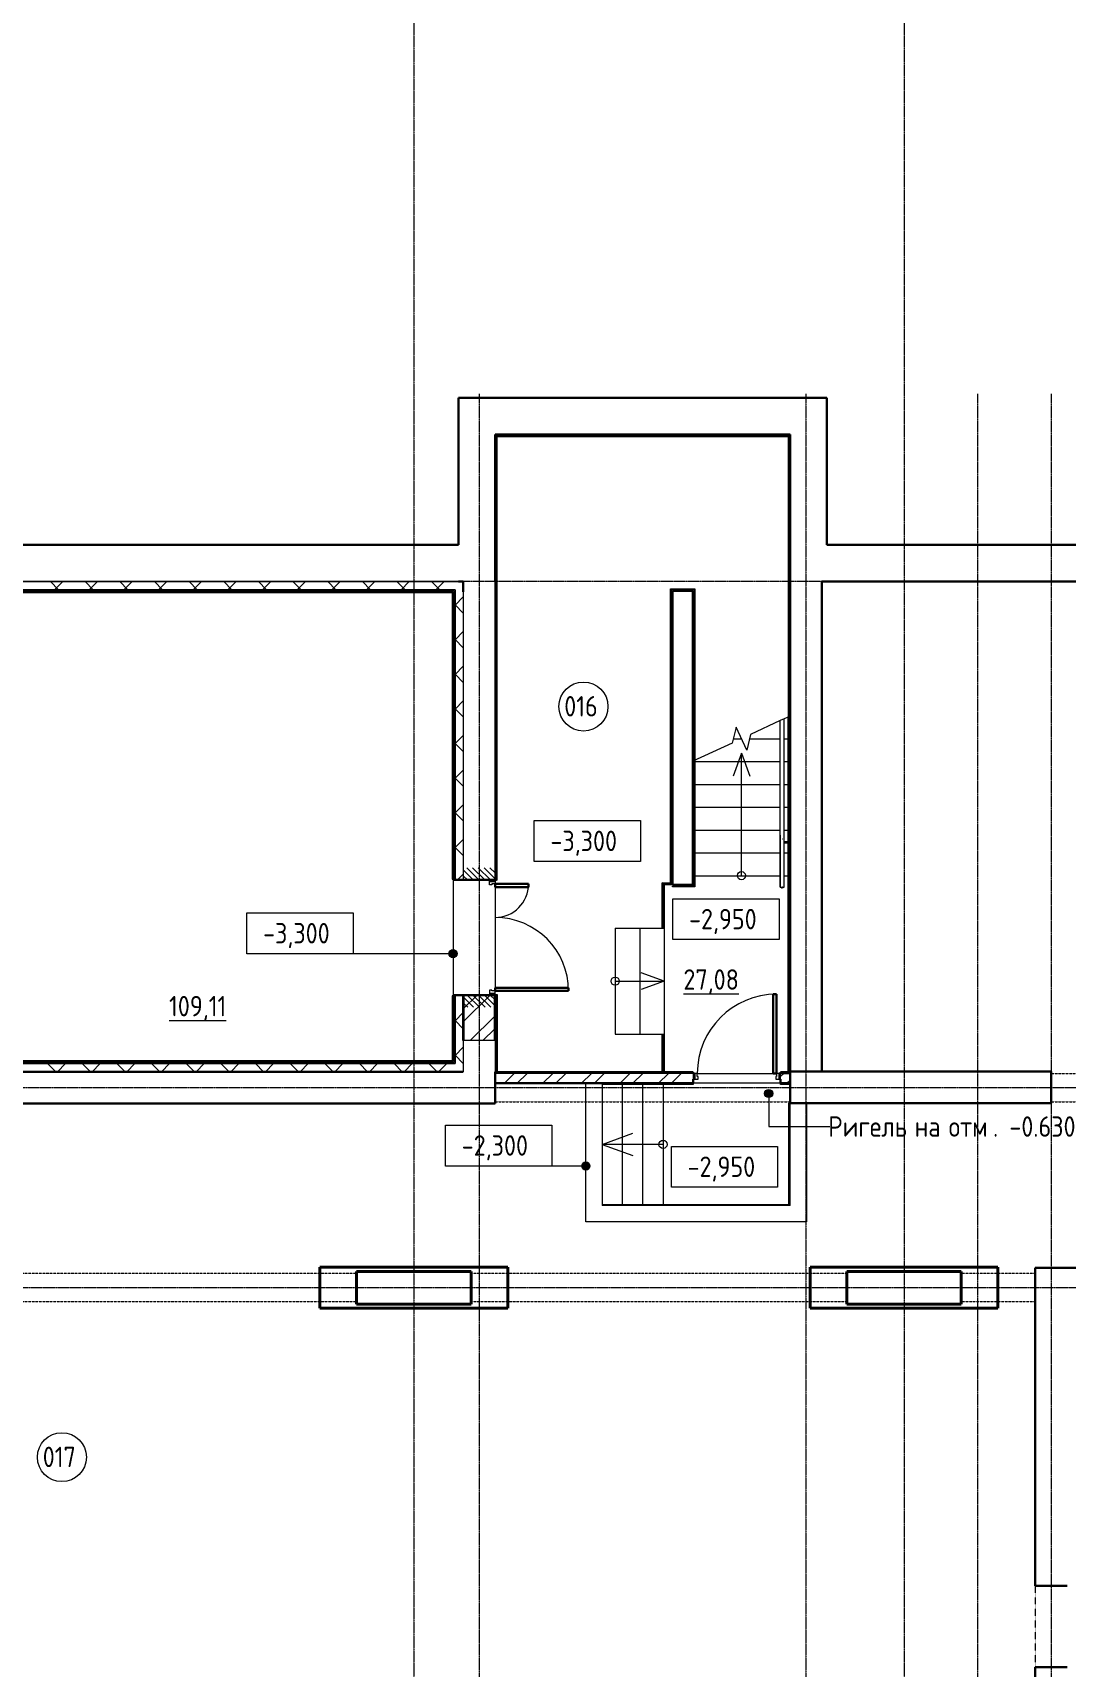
# Model space of a CAD drawing. Header units: millimetres. Extents: x -215207 to 92095, y -30385 to 123050.
# Drawn here: x -163319 to -150669, y 72875 to 92898 of the extents above; entities that cross this region are included whole.
import ezdxf

# ---------------------------------------------------------------- set-up
doc = ezdxf.new("R2010")
doc.units = ezdxf.units.MM
for name, pattern in [('ADSK_Линия сетки', [25, 20, -2.5, 0, -2.5]), ('ADSK_Сверху', [4.5, 3, -1.5]), ('ADSK_Штриховая_ш2 п1_5', [4.5, 3, -1.5]), ('Сверху', [3.96875, 2.38125, -1.5875])]:
    doc.linetypes.add(name, pattern=pattern)
for name, color, linetype, lineweight in [('Аннотация', 7, 'Continuous', 20), ('Двери', 7, 'Continuous', 9), ('Лестницы', 7, 'Continuous', 9), ('Линии', 7, 'Continuous', 9), ('Марки помещений', 7, 'Continuous', 20), ('Несущие колонны', 7, 'Continuous', 20), ('Ограждение', 7, 'Continuous', 9), ('Оси', 7, 'Continuous', 9), ('Отметки', 7, 'Continuous', 9), ('Перекрытие', 7, 'Continuous', 20), ('Стены наружные', 7, 'Continuous', 20), ('Стены штриховка', 7, 'Continuous', 9), ('Узлы', 7, 'Continuous', 20)]:
    doc.layers.add(name, color=color, linetype=linetype, lineweight=lineweight)
doc.styles.add('GOST Common_3', font='GOST_Common.ttf', dxfattribs={"width": 0.9, "height": 2.5})
pattern_1 = [(0, (26336, -26760.27), (0, 600), []), (90, (26336, -26760.27), (-600, 4e-14), [])]
pattern_2 = [(0, (6846, -28670.27), (0, 600), []), (90, (6846, -28670.27), (-600, 4e-14), [])]

# ---------------------------------------------------------------- blocks, each defined once
blk = doc.blocks.new('Подвал 21082025 планы')
at = {"layer": 'Аннотация', "lineweight": 9}
h = blk.add_hatch(color=256, dxfattribs=at)
edge = h.paths.add_edge_path()
edge.add_arc((40144, -38471), 50, 0, 360)
at = {"layer": 'Двери', "lineweight": 18}
h = blk.add_hatch(dxfattribs=at)
h.set_pattern_fill('FP_1', color=256, angle=-90, style=0, pattern_type=2)
h.set_pattern_definition([(315, (36600, -36560), (35.3553, 35.3553), [])])
h.paths.add_polyline_path([(36405, -37415), (36795, -37415), (36795, -37265), (36405, -37265)])
h.paths.add_polyline_path([(36405, -35855), (36795, -35855), (36795, -35705), (36405, -35705)])
at = {"layer": 'Ограждение'}
h = blk.add_hatch(dxfattribs=at)
h.set_pattern_fill('FP_21', color=256, style=0, pattern_type=2)
h.set_pattern_definition(pattern_1)
h.paths.add_polyline_path([(36820, -35860), (36820, -30425), (36810, -30415), (36810, -35860)])
h = blk.add_hatch(dxfattribs=at)
h.set_pattern_fill('FP_21', color=256, style=0, pattern_type=2)
h.set_pattern_definition(pattern_1)
h.paths.add_polyline_path([(40380, -30425), (40390, -30415), (36810, -30415), (36820, -30425)])
h = blk.add_hatch(dxfattribs=at)
h.set_pattern_fill('FP_21', color=256, style=0, pattern_type=2)
h.set_pattern_definition(pattern_1)
h.paths.add_polyline_path([(40380, -33859), (40390, -33855), (40390, -30415), (40380, -30425), (40380, -33855)])
h = blk.add_hatch(dxfattribs=at)
h.set_pattern_fill('FP_23', color=256, style=0, pattern_type=2)
h.set_pattern_definition(pattern_2)
h.paths.add_polyline_path([(35435, -32335), (36270, -32335), (36280, -32325), (17320, -32325), (17330, -32335), (30912, -32335)])
h = blk.add_hatch(dxfattribs=at)
h.set_pattern_fill('FP_23', color=256, style=0, pattern_type=2)
h.set_pattern_definition(pattern_2)
h.paths.add_polyline_path([(36280, -35845), (36280, -32325), (36270, -32335), (36270, -35845)])
h = blk.add_hatch(dxfattribs=at)
h.set_pattern_fill('FP_21', color=256, style=0, pattern_type=2)
h.set_pattern_definition(pattern_1)
h.paths.add_polyline_path([(38950, -35900), (38950, -32300), (38940, -32290), (38940, -35890)])
h = blk.add_hatch(dxfattribs=at)
h.set_pattern_fill('FP_21', color=256, style=0, pattern_type=2)
h.set_pattern_definition(pattern_1)
h.paths.add_polyline_path([(39230, -34395), (39240, -34391), (39240, -32290), (39230, -32300), (39230, -34267)])
h = blk.add_hatch(dxfattribs=at)
h.set_pattern_fill('FP_21', color=256, style=0, pattern_type=2)
h.set_pattern_definition(pattern_1)
h.paths.add_polyline_path([(38850, -36445), (38850, -35900), (38840, -35890), (38840, -36445)])
h = blk.add_hatch(dxfattribs=at)
h.set_pattern_fill('FP_21', color=256, style=0, pattern_type=2)
h.set_pattern_definition(pattern_1)
h.paths.add_polyline_path([(38950, -35900), (38940, -35890), (38840, -35890), (38850, -35900)])
h = blk.add_hatch(dxfattribs=at)
h.set_pattern_fill('FP_23', color=256, style=0, pattern_type=2)
h.set_pattern_definition(pattern_2)
h.paths.add_polyline_path([(36280, -38080), (36280, -37275), (36270, -37275), (36270, -38070)])
h = blk.add_hatch(dxfattribs=at)
h.set_pattern_fill('FP_21', color=256, style=0, pattern_type=2)
h.set_pattern_definition(pattern_1)
h.paths.add_polyline_path([(36810, -38210), (36820, -38200), (36820, -37260), (36810, -37260), (36810, -38205)])
h = blk.add_hatch(dxfattribs=at)
h.set_pattern_fill('FP_21', color=256, style=0, pattern_type=2)
h.set_pattern_definition(pattern_1)
h.paths.add_polyline_path([(38850, -38210), (38850, -37745), (38840, -37745), (38840, -38200)])
h = blk.add_hatch(dxfattribs=at)
h.set_pattern_fill('FP_24', color=256, style=0, pattern_type=2)
h.set_pattern_definition([(0, (6853.4, -28670.27), (0, 600), []), (90, (6853.4, -28670.27), (-599.97, 4e-14), [])])
h.paths.add_polyline_path([(36280, -38080), (36270, -38070), (27400, -38070), (27400, -38080), (36270, -38080)])
h = blk.add_hatch(dxfattribs=at)
h.set_pattern_fill('FP_21', color=256, style=0, pattern_type=2)
h.set_pattern_definition(pattern_1)
h.paths.add_polyline_path([(38850, -38210), (38840, -38200), (36820, -38200), (36810, -38210), (37696, -38210)])
h = blk.add_hatch(dxfattribs=at)
h.set_pattern_fill('FP_21', color=256, style=0, pattern_type=2)
h.set_pattern_definition(pattern_1)
h.paths.add_polyline_path([(39205, -38210), (39205, -38200), (38865, -38200), (38865, -38210)])
at = {"layer": 'Отметки'}
h = blk.add_hatch(color=256, dxfattribs=at)
edge = h.paths.add_edge_path()
edge.add_arc((36280, -36759), 50, 0, 360)
h = blk.add_hatch(color=256, dxfattribs=at)
edge = h.paths.add_edge_path()
edge.add_arc((37905, -39360), 50, 0, 360)
at = {"layer": 'Аннотация', "lineweight": 20}
for p, q in [((39810, -34302), (39707, -34584)), ((39810, -34302), (39913, -34584)), ((37273, -35629), (37273, -35129)), ((37273, -35129), (38573, -35129)), ((38573, -35129), (38573, -35629)), ((38573, -35629), (37273, -35629)), ((38970, -36586), (38970, -36086)), ((38970, -36086), (40270, -36086)), ((40270, -36086), (40270, -36586)), ((33756, -36759), (33756, -36259)), ((33756, -36259), (35056, -36259)), ((35056, -36259), (35056, -36759)), ((40270, -36586), (38970, -36586)), ((35056, -36759), (33756, -36759)), ((38865, -37095), (38583, -36992)), ((38865, -37095), (38583, -37198)), ((36188, -39360), (36188, -38860)), ((36188, -38860), (37488, -38860)), ((37488, -38860), (37488, -39360)), ((38105, -39095), (38481, -38958)), ((38105, -39095), (38481, -39232)), ((38952, -39620), (38952, -39120)), ((38952, -39120), (40252, -39120)), ((40252, -39120), (40252, -39620)), ((37488, -39360), (36188, -39360)), ((40252, -39620), (38952, -39620))]:
    blk.add_line(p, q, dxfattribs=at)
at = {"layer": 'Аннотация', "lineweight": 9}
for p, q in [((40144, -38471), (40144, -38876)), ((40144, -38876), (40894, -38876))]:
    blk.add_line(p, q, dxfattribs=at)
at = {"layer": 'Аннотация', "lineweight": 20}
for centre in [(39810, -35802), (38265, -37095), (38851, -39095)]:
    blk.add_circle(centre, 50, dxfattribs=at)
at = {"layer": 'Аннотация', "lineweight": 9}
blk.add_circle((40144, -38471), 50, dxfattribs=at)
at = {"layer": 'Двери', "linetype": 'ADSK_Штриховая_ш2 п1_5'}
for p, q in [((36405, -35705), (36405, -35855)), ((36795, -35855), (36795, -35705)), ((36405, -35855), (36795, -35855)), ((36795, -37265), (36405, -37265)), ((36405, -37265), (36405, -37415)), ((36795, -37415), (36795, -37265))]:
    blk.add_line(p, q, dxfattribs=at)
at = {"layer": 'Двери'}
for p, q in [((36725, -35855), (36795, -35855)), ((36725, -35875), (36725, -35855)), ((36725, -35915), (36725, -35875)), ((36725, -35875), (36795, -35875)), ((36795, -35875), (36725, -35875)), ((36755, -35915), (36725, -35915)), ((36755, -35905), (36755, -35915)), ((36795, -35905), (36755, -35905)), ((36795, -35855), (36795, -35875)), ((36795, -35875), (36795, -35905)), ((36755, -37205), (36725, -37205)), ((36725, -37205), (36725, -37245)), ((36755, -37215), (36755, -37205)), ((36795, -37215), (36755, -37215)), ((36795, -37245), (36795, -37215)), ((36725, -37245), (36795, -37245)), ((36725, -37245), (36725, -37265)), ((36795, -37245), (36725, -37245)), ((36725, -37265), (36795, -37265)), ((36795, -37265), (36795, -37245)), ((39240, -38225), (39220, -38225)), ((39220, -38225), (39220, -38295)), ((39270, -38225), (39240, -38225)), ((39240, -38225), (39240, -38295)), ((39240, -38295), (39240, -38225)), ((39270, -38265), (39270, -38225)), ((40270, -38225), (40240, -38225)), ((40240, -38225), (40240, -38265)), ((40270, -38295), (40270, -38225)), ((40290, -38225), (40270, -38225)), ((40270, -38225), (40270, -38295)), ((40290, -38295), (40290, -38225)), ((39220, -38295), (39240, -38295)), ((39240, -38295), (39280, -38295)), ((39280, -38265), (39270, -38265)), ((39280, -38295), (39280, -38265)), ((40240, -38265), (40230, -38265)), ((40230, -38265), (40230, -38295)), ((40230, -38295), (40270, -38295)), ((40270, -38295), (40290, -38295))]:
    blk.add_line(p, q, dxfattribs=at)
at = {"layer": 'Двери', "lineweight": 30}
for p, q in [((36795, -35905), (37205, -35905)), ((36795, -35945), (36795, -35905)), ((37205, -35945), (36795, -35945)), ((37205, -35905), (37205, -35945)), ((36795, -37175), (36795, -37215)), ((37695, -37175), (36795, -37175)), ((36795, -37215), (37695, -37215)), ((37695, -37215), (37695, -37175)), ((40240, -37255), (40200, -37255)), ((40200, -37255), (40200, -38225)), ((40240, -38225), (40240, -37255)), ((40200, -38225), (40240, -38225))]:
    blk.add_line(p, q, dxfattribs=at)
at = {"layer": 'Двери'}
for centre, radius, start, end in [((36795, -35905), 410, 270, 0), ((36795, -37215), 900, 0, 90), ((40240, -38225), 970, 90, 180)]:
    blk.add_arc(centre, radius, start, end, dxfattribs=at)
at = {"layer": 'Лестницы'}
for p, q in [((39744, -33983), (39697, -34178)), ((39876, -34267), (39744, -33983)), ((40285, -33904), (39923, -34072)), ((40405, -33848), (40335, -33880)), ((39697, -34178), (39215, -34402)), ((39710, -34125), (39810, -34125)), ((39710, -34125), (39810, -34125)), ((39923, -34072), (39876, -34267)), ((39910, -34125), (40285, -34125)), ((39910, -34125), (40285, -34125)), ((40335, -34125), (40380, -34125)), ((40335, -34125), (40380, -34125)), ((39230, -34405), (40285, -34405)), ((39230, -34405), (40285, -34405)), ((40335, -34405), (40380, -34405)), ((40335, -34405), (40380, -34405)), ((39230, -34685), (40285, -34685)), ((39230, -34685), (40285, -34685)), ((40335, -34685), (40380, -34685)), ((40335, -34685), (40380, -34685)), ((39230, -34965), (40285, -34965)), ((39230, -34965), (40285, -34965)), ((40335, -34965), (40380, -34965)), ((40335, -34965), (40380, -34965)), ((39230, -35245), (40285, -35245)), ((39230, -35245), (40285, -35245)), ((40335, -35245), (40380, -35245)), ((40335, -35245), (40380, -35245)), ((39230, -35525), (40285, -35525)), ((39230, -35525), (40285, -35525)), ((40335, -35525), (40380, -35525)), ((40335, -35525), (40380, -35525)), ((39230, -35805), (40285, -35805)), ((39230, -35805), (40285, -35805)), ((40335, -35805), (40380, -35805)), ((40335, -35805), (40380, -35805)), ((38265, -36445), (38265, -37745)), ((38265, -36445), (38565, -36445)), ((38265, -36445), (38265, -37745)), ((38565, -36445), (38865, -36445)), ((38565, -36445), (38565, -37745)), ((38565, -36445), (38565, -37745)), ((38865, -36445), (38865, -37745)), ((38265, -37745), (38565, -37745)), ((38565, -37745), (38865, -37745)), ((38355, -39830), (38355, -38360)), ((38355, -39830), (38355, -38360)), ((38605, -39830), (38605, -38360)), ((38605, -39830), (38605, -38360)), ((38855, -39830), (38855, -38360)), ((38855, -39830), (38855, -38360))]:
    blk.add_line(p, q, dxfattribs=at)
at = {"layer": 'Линии', "linetype": 'ADSK_Сверху'}
for p, q in [((43600, -38225), (48115, -38225)), ((36795, -38575), (40405, -38575)), ((43600, -38575), (48115, -38575)), ((35100, -40675), (30550, -40675)), ((41100, -40675), (36500, -40675)), ((43405, -40675), (42500, -40675)), ((35100, -41025), (30550, -41025)), ((41100, -41025), (36500, -41025)), ((43405, -41025), (42500, -41025))]:
    blk.add_line(p, q, dxfattribs=at)
at = {"layer": 'Марки помещений'}
for centre in [(37876, -33731), (31493, -42926)]:
    blk.add_circle(centre, 300, dxfattribs=at)
at = {"layer": 'Несущие колонны', "lineweight": 40}
for p, q in [((34650, -40600), (36950, -40600)), ((34650, -41100), (34650, -40600)), ((36950, -40600), (36950, -41100)), ((40650, -41100), (40650, -40600)), ((40650, -40600), (42950, -40600)), ((42950, -40600), (42950, -41100)), ((35100, -41050), (35100, -40650)), ((35100, -40650), (36500, -40650)), ((36500, -40650), (36500, -41050)), ((41100, -41050), (41100, -40650)), ((41100, -40650), (42500, -40650)), ((42500, -40650), (42500, -41050)), ((36950, -41100), (34650, -41100)), ((36500, -41050), (35100, -41050)), ((42950, -41100), (40650, -41100)), ((42500, -41050), (41100, -41050))]:
    blk.add_line(p, q, dxfattribs=at)
at = {"layer": 'Несущие колонны'}
for p, q in [((34650, -40600), (36950, -40600)), ((34650, -41100), (34650, -40600)), ((36950, -40600), (36950, -41100)), ((40650, -40600), (42950, -40600)), ((40650, -41100), (40650, -40600)), ((42950, -40600), (42950, -41100)), ((35100, -40650), (36500, -40650)), ((35100, -41050), (35100, -40650)), ((36500, -40650), (36500, -41050)), ((41100, -40650), (42500, -40650)), ((41100, -41050), (41100, -40650)), ((42500, -40650), (42500, -41050)), ((36950, -41100), (34650, -41100)), ((36500, -41050), (35100, -41050)), ((42950, -41100), (40650, -41100)), ((42500, -41050), (41100, -41050))]:
    blk.add_line(p, q, dxfattribs=at)
at = {"layer": 'Ограждение'}
for p, q in [((36810, -30415), (36820, -30425)), ((36820, -30425), (36810, -30415)), ((36820, -35860), (36820, -30425)), ((36820, -30425), (40380, -30425)), ((40390, -30415), (40380, -30425)), ((40380, -30425), (40390, -30415)), ((40380, -30425), (40380, -33859)), ((17330, -32335), (36270, -32335)), ((36280, -32325), (36270, -32335)), ((36270, -32335), (36280, -32325)), ((36270, -32335), (36270, -35845)), ((38940, -32290), (38950, -32300)), ((38940, -35890), (38940, -32290)), ((38950, -32300), (38940, -32290)), ((38940, -32290), (39240, -32290)), ((38950, -32300), (38950, -35900)), ((39230, -32300), (38950, -32300)), ((39240, -32290), (39230, -32300)), ((39230, -32300), (39240, -32290)), ((39230, -33845), (39230, -32300)), ((39240, -32290), (39240, -34391)), ((40335, -33880), (40285, -33904)), ((40285, -35945), (40285, -33904)), ((40335, -35945), (40335, -33880)), ((40390, -33855), (40380, -33859)), ((40380, -35387), (40380, -33859)), ((40390, -34024), (40390, -33855)), ((39240, -34391), (39240, -35915)), ((40285, -35305), (40285, -35945)), ((40307, -35353), (40313, -35353)), ((40335, -35945), (40335, -35305)), ((40390, -35387), (40335, -35387)), ((40335, -35402), (40390, -35402)), ((40380, -36085), (40380, -35402)), ((36280, -35845), (36270, -35845)), ((36810, -35855), (36810, -35860)), ((36820, -35860), (36810, -35860)), ((38840, -35890), (38850, -35900)), ((38840, -36445), (38840, -35890)), ((38850, -35900), (38840, -35890)), ((38840, -35890), (38940, -35890)), ((38850, -35900), (38850, -36445)), ((38950, -35900), (38850, -35900)), ((38940, -35890), (38950, -35900)), ((38950, -35900), (38940, -35890)), ((38965, -35940), (38965, -35930)), ((39230, -35930), (38965, -35930)), ((39240, -35940), (38965, -35940)), ((39230, -35915), (39230, -35930)), ((39240, -35915), (39240, -35940)), ((40285, -35945), (40335, -35945)), ((40380, -38200), (40380, -36085)), ((36270, -37275), (36280, -37275)), ((36270, -37275), (36270, -38070)), ((36810, -37260), (36820, -37260)), ((36810, -37265), (36810, -37260)), ((36820, -37260), (36820, -38200)), ((38840, -38200), (38840, -37745)), ((38850, -37745), (38850, -38210)), ((36270, -38070), (27400, -38070)), ((36280, -38080), (36270, -38070)), ((36820, -38200), (36810, -38210)), ((36810, -38210), (36820, -38200)), ((36820, -38200), (38840, -38200)), ((38840, -38200), (38850, -38210)), ((38850, -38210), (38840, -38200)), ((38865, -38210), (38865, -38200)), ((38865, -38200), (39205, -38200)), ((39205, -38200), (39205, -38210)), ((40305, -38200), (40380, -38200)), ((40305, -38210), (40305, -38200))]:
    blk.add_line(p, q, dxfattribs=at)
at = {"layer": 'Ограждение', "flags": 128}
for points in [[(40293, -35943), (40294, -35944), (40295, -35945), (40295, -35946), (40296, -35946), (40297, -35947), (40297, -35948), (40298, -35948), (40299, -35949), (40299, -35949), (40300, -35949), (40300, -35950), (40301, -35950), (40302, -35950), (40302, -35951), (40303, -35951), (40303, -35951), (40304, -35951), (40304, -35951), (40305, -35951), (40305, -35952), (40306, -35952), (40306, -35952), (40307, -35952), (40307, -35952), (40307, -35952), (40308, -35952), (40308, -35952), (40309, -35952), (40309, -35952), (40309, -35952), (40310, -35952), (40310, -35952)], [(40312, -35945), (40310, -35945), (40308, -35945)], [(40327, -35943), (40326, -35944), (40325, -35945), (40325, -35946), (40324, -35946), (40323, -35947), (40323, -35948), (40322, -35948), (40321, -35949), (40321, -35949), (40320, -35949), (40320, -35950), (40319, -35950), (40318, -35950), (40318, -35951), (40317, -35951), (40317, -35951), (40316, -35951), (40316, -35951), (40315, -35951), (40315, -35952), (40314, -35952), (40314, -35952), (40313, -35952), (40313, -35952), (40313, -35952), (40312, -35952), (40312, -35952), (40311, -35952), (40311, -35952), (40311, -35952), (40310, -35952), (40310, -35952)]]:
    blk.add_lwpolyline(points, dxfattribs=at)
at = {"layer": 'Оси', "linetype": 'ADSK_Линия сетки'}
for p, q in [((35800, 2146), (35800, -54430)), ((41800, 2146), (41800, -54430)), ((36600, -29900), (36600, -53160)), ((40600, -29900), (40600, -54430)), ((42700, -29900), (42700, -53160)), ((43600, -29900), (43600, -53160)), ((62867, -32200), (-12349, -32200)), ((62867, -38400), (-12349, -38400)), ((56683, -40850), (-12349, -40850))]:
    blk.add_line(p, q, dxfattribs=at)
at = {"layer": 'Отметки', "lineweight": 20}
for p, q in [((36280, -36759), (34406, -36759)), ((37905, -39360), (36838, -39360))]:
    blk.add_line(p, q, dxfattribs=at)
at = {"layer": 'Отметки'}
for centre in [(36280, -36759), (37905, -39360)]:
    blk.add_circle(centre, 50, dxfattribs=at)
at = {"layer": 'Перекрытие', "color": 49, "true_color": 0x464646}
for p, q in [((36280, -35855), (36280, -37265)), ((38965, -35915), (38865, -35915)), ((38865, -35915), (38865, -38200)), ((39270, -38225), (40200, -38225))]:
    blk.add_line(p, q, dxfattribs=at)
at = {"layer": 'Стены наружные', "lineweight": 30}
for p, q in [((36345, -29950), (36345, -31750)), ((40855, -29950), (36345, -29950)), ((40855, -31750), (40855, -29950)), ((36795, -30400), (40405, -30400)), ((36795, -30400), (36795, -32200)), ((36810, -30415), (40390, -30415)), ((36810, -35855), (36810, -30415)), ((40390, -30415), (40390, -33855)), ((40405, -38225), (40405, -30400)), ((36345, -31750), (30700, -31750)), ((61050, -31750), (40855, -31750)), ((36345, -32200), (36405, -32200)), ((36405, -32200), (36345, -32200)), ((36405, -32325), (36405, -32200)), ((40405, -32200), (40405, -38200)), ((40795, -32200), (60600, -32200)), ((40795, -38200), (40795, -32200)), ((17320, -32325), (36280, -32325)), ((36280, -32325), (36280, -35855)), ((39215, -32315), (38965, -32315)), ((38965, -32315), (38965, -35915)), ((39215, -32315), (39215, -35915)), ((39230, -33845), (39215, -33845)), ((39230, -35915), (39230, -33845)), ((40390, -34023), (40390, -38210)), ((36280, -35855), (36810, -35855)), ((38965, -35915), (39230, -35915)), ((36280, -37265), (36280, -38080)), ((36405, -37265), (36280, -37265)), ((36405, -37823), (36405, -37265)), ((36790, -37265), (36410, -37265)), ((36410, -37265), (36410, -37823)), ((36790, -37823), (36790, -37265)), ((36795, -37265), (36795, -37823)), ((36810, -37265), (36795, -37265)), ((36810, -38210), (36810, -37265)), ((36410, -37823), (36405, -37823)), ((36795, -37823), (36790, -37823)), ((36405, -38205), (17195, -38205)), ((36280, -38080), (17320, -38080)), ((36795, -38595), (36795, -38205)), ((39220, -38210), (36810, -38210)), ((39220, -38225), (39220, -38210)), ((40390, -38210), (40290, -38210)), ((40290, -38210), (40290, -38225)), ((40405, -38200), (40405, -38225)), ((40405, -38200), (43600, -38200)), ((40405, -38345), (40405, -38225)), ((43600, -38590), (43600, -38200)), ((36795, -38345), (39220, -38345)), ((39220, -38345), (39220, -38295)), ((40290, -38295), (40290, -38345)), ((40290, -38345), (40405, -38345)), ((40405, -38345), (40405, -38590)), ((16805, -38595), (36795, -38595)), ((40405, -38590), (43600, -38590)), ((54205, -40605), (43405, -40605)), ((43405, -40605), (43405, -44500)), ((43405, -45500), (43405, -47000))]:
    blk.add_line(p, q, dxfattribs=at)
at = {"layer": 'Стены наружные', "linetype": 'Continuous', "lineweight": 9}
for p, q in [((37106, -30415), (37121, -30400)), ((37530, -30415), (37545, -30400)), ((37955, -30415), (37970, -30400)), ((38379, -30415), (38394, -30400)), ((38803, -30415), (38818, -30400)), ((39228, -30415), (39243, -30400)), ((39652, -30415), (39667, -30400)), ((40076, -30415), (40091, -30400)), ((40390, -30525), (40405, -30510)), ((36795, -30726), (36810, -30711)), ((40390, -30950), (40405, -30935)), ((36795, -31150), (36810, -31135)), ((40390, -31374), (40405, -31359)), ((36795, -31575), (36810, -31560)), ((40390, -31798), (40405, -31783)), ((36795, -31999), (36810, -31984)), ((31451, -32300), (31351, -32200)), ((31451, -32300), (31351, -32200)), ((31403, -32300), (31503, -32200)), ((31403, -32300), (31503, -32200)), ((31876, -32300), (31776, -32200)), ((31876, -32300), (31776, -32200)), ((31827, -32300), (31927, -32200)), ((31827, -32300), (31927, -32200)), ((32300, -32300), (32200, -32200)), ((32300, -32300), (32200, -32200)), ((32251, -32300), (32351, -32200)), ((32251, -32300), (32351, -32200)), ((32724, -32300), (32624, -32200)), ((32724, -32300), (32624, -32200)), ((32676, -32300), (32776, -32200)), ((32676, -32300), (32776, -32200)), ((33149, -32300), (33049, -32200)), ((33149, -32300), (33049, -32200)), ((33100, -32300), (33200, -32200)), ((33100, -32300), (33200, -32200)), ((33573, -32300), (33473, -32200)), ((33573, -32300), (33473, -32200)), ((33524, -32300), (33624, -32200)), ((33524, -32300), (33624, -32200)), ((33997, -32300), (33897, -32200)), ((33997, -32300), (33897, -32200)), ((33948, -32300), (34048, -32200)), ((33948, -32300), (34048, -32200)), ((34421, -32300), (34321, -32200)), ((34421, -32300), (34321, -32200)), ((34373, -32300), (34473, -32200)), ((34373, -32300), (34473, -32200)), ((34846, -32300), (34746, -32200)), ((34846, -32300), (34746, -32200)), ((34797, -32300), (34897, -32200)), ((34797, -32300), (34897, -32200)), ((35270, -32300), (35170, -32200)), ((35270, -32300), (35170, -32200)), ((35221, -32300), (35321, -32200)), ((35221, -32300), (35321, -32200)), ((35694, -32300), (35594, -32200)), ((35694, -32300), (35594, -32200)), ((35645, -32300), (35745, -32200)), ((35645, -32300), (35745, -32200)), ((36118, -32300), (36018, -32200)), ((36118, -32300), (36018, -32200)), ((36070, -32300), (36170, -32200)), ((36070, -32300), (36170, -32200)), ((40390, -32222), (40405, -32207)), ((31157, -32323), (31157, -32325)), ((31262, -32323), (31262, -32325)), ((31367, -32323), (31367, -32325)), ((31472, -32323), (31472, -32325)), ((31577, -32323), (31577, -32325)), ((31682, -32323), (31682, -32325)), ((31787, -32323), (31787, -32325)), ((31892, -32323), (31892, -32325)), ((31997, -32323), (31997, -32325)), ((32102, -32323), (32102, -32325)), ((32207, -32323), (32207, -32325)), ((32312, -32323), (32312, -32325)), ((32417, -32323), (32417, -32325)), ((32522, -32323), (32522, -32325)), ((32627, -32323), (32627, -32325)), ((32732, -32323), (32732, -32325)), ((32837, -32323), (32837, -32325)), ((32942, -32323), (32942, -32325)), ((33047, -32323), (33047, -32325)), ((33152, -32323), (33152, -32325)), ((33257, -32323), (33257, -32325)), ((33362, -32323), (33362, -32325)), ((33467, -32323), (33467, -32325)), ((33572, -32323), (33572, -32325)), ((33677, -32323), (33677, -32325)), ((33782, -32323), (33782, -32325)), ((33887, -32323), (33887, -32325)), ((33992, -32323), (33992, -32325)), ((34097, -32323), (34097, -32325)), ((34202, -32323), (34202, -32325)), ((34307, -32323), (34307, -32325)), ((34412, -32323), (34412, -32325)), ((34517, -32323), (34517, -32325)), ((34622, -32323), (34622, -32325)), ((34727, -32323), (34727, -32325)), ((34832, -32323), (34832, -32325)), ((34937, -32323), (34937, -32325)), ((35042, -32323), (35042, -32325)), ((35147, -32323), (35147, -32325)), ((35252, -32323), (35252, -32325)), ((35357, -32323), (35357, -32325)), ((35462, -32323), (35462, -32325)), ((35567, -32323), (35567, -32325)), ((35672, -32323), (35672, -32325)), ((35777, -32323), (35777, -32325)), ((35882, -32323), (35882, -32325)), ((35987, -32323), (35987, -32325)), ((36092, -32323), (36092, -32325)), ((36197, -32323), (36197, -32325)), ((36282, -32377), (36280, -32377)), ((36305, -32489), (36405, -32389)), ((36305, -32489), (36405, -32389)), ((36795, -32423), (36810, -32408)), ((36282, -32482), (36280, -32482)), ((36282, -32587), (36280, -32587)), ((36405, -32587), (36305, -32487)), ((36405, -32587), (36305, -32487)), ((40390, -32647), (40405, -32632)), ((36282, -32692), (36280, -32692)), ((36282, -32797), (36280, -32797)), ((36305, -32913), (36405, -32813)), ((36305, -32913), (36405, -32813)), ((36795, -32848), (36810, -32833)), ((36282, -32902), (36280, -32902)), ((36282, -33007), (36280, -33007)), ((36405, -33011), (36305, -32911)), ((36405, -33011), (36305, -32911)), ((36282, -33112), (36280, -33112)), ((36282, -33217), (36280, -33217)), ((36305, -33338), (36405, -33238)), ((36305, -33338), (36405, -33238)), ((40390, -33071), (40405, -33056)), ((36282, -33322), (36280, -33322)), ((36282, -33427), (36280, -33427)), ((36405, -33435), (36305, -33335)), ((36405, -33435), (36305, -33335)), ((36795, -33272), (36810, -33257)), ((36282, -33532), (36280, -33532)), ((36282, -33637), (36280, -33637)), ((40390, -33495), (40405, -33480)), ((36282, -33742), (36280, -33742)), ((36305, -33762), (36405, -33662)), ((36305, -33762), (36405, -33662)), ((36405, -33859), (36305, -33759)), ((36405, -33859), (36305, -33759)), ((36795, -33696), (36810, -33681)), ((36282, -33847), (36280, -33847)), ((36282, -33952), (36280, -33952)), ((40390, -33919), (40405, -33904)), ((36282, -34057), (36280, -34057)), ((36282, -34162), (36280, -34162)), ((36305, -34186), (36405, -34086)), ((36305, -34186), (36405, -34086)), ((36405, -34284), (36305, -34184)), ((36405, -34284), (36305, -34184)), ((36795, -34120), (36810, -34105)), ((39215, -34246), (39230, -34231)), ((36282, -34267), (36280, -34267)), ((36282, -34372), (36280, -34372)), ((40390, -34344), (40405, -34329)), ((36282, -34477), (36280, -34477)), ((36282, -34582), (36280, -34582)), ((36305, -34610), (36405, -34510)), ((36305, -34610), (36405, -34510)), ((36405, -34708), (36305, -34608)), ((36405, -34708), (36305, -34608)), ((36795, -34545), (36810, -34530)), ((36282, -34687), (36280, -34687)), ((36282, -34792), (36280, -34792)), ((39215, -34670), (39230, -34655)), ((40390, -34768), (40405, -34753)), ((36282, -34897), (36280, -34897)), ((36282, -35002), (36280, -35002)), ((36305, -35035), (36405, -34935)), ((36305, -35035), (36405, -34935)), ((36405, -35132), (36305, -35032)), ((36405, -35132), (36305, -35032)), ((36795, -34969), (36810, -34954)), ((36282, -35107), (36280, -35107)), ((36282, -35212), (36280, -35212)), ((39215, -35094), (39230, -35079)), ((40390, -35192), (40405, -35177)), ((36282, -35317), (36280, -35317)), ((36282, -35422), (36280, -35422)), ((36305, -35459), (36405, -35359)), ((36305, -35459), (36405, -35359)), ((36795, -35393), (36810, -35378)), ((36282, -35527), (36280, -35527)), ((36282, -35632), (36280, -35632)), ((36405, -35556), (36305, -35456)), ((36405, -35556), (36305, -35456)), ((39215, -35519), (39230, -35504)), ((40390, -35617), (40405, -35602)), ((36282, -35737), (36280, -35737)), ((36333, -35855), (36405, -35783)), ((36333, -35855), (36405, -35783)), ((36795, -35817), (36810, -35802)), ((36282, -35842), (36280, -35842)), ((40390, -36041), (40405, -36026)), ((40390, -36465), (40405, -36450)), ((40390, -36889), (40405, -36874)), ((36282, -37312), (36280, -37312)), ((36282, -37417), (36280, -37417)), ((36410, -37431), (36576, -37265)), ((36410, -37588), (36733, -37265)), ((40390, -37314), (40405, -37299)), ((36282, -37522), (36280, -37522)), ((36282, -37627), (36280, -37627)), ((36305, -37580), (36405, -37480)), ((36305, -37580), (36405, -37480)), ((36405, -37678), (36305, -37578)), ((36405, -37678), (36305, -37578)), ((36489, -37823), (36790, -37522)), ((36795, -37514), (36810, -37499)), ((36282, -37732), (36280, -37732)), ((36282, -37837), (36280, -37837)), ((36646, -37823), (36790, -37679)), ((40390, -37738), (40405, -37723)), ((36282, -37942), (36280, -37942)), ((36305, -38004), (36405, -37904)), ((36305, -38004), (36405, -37904)), ((36405, -38102), (36305, -38002)), ((36405, -38102), (36305, -38002)), ((36795, -37939), (36810, -37924)), ((31200, -38082), (31200, -38080)), ((31305, -38082), (31305, -38080)), ((31417, -38205), (31317, -38105)), ((31417, -38205), (31317, -38105)), ((31410, -38082), (31410, -38080)), ((31438, -38205), (31538, -38105)), ((31438, -38205), (31538, -38105)), ((31515, -38082), (31515, -38080)), ((31620, -38082), (31620, -38080)), ((31725, -38082), (31725, -38080)), ((31841, -38205), (31741, -38105)), ((31841, -38205), (31741, -38105)), ((31830, -38082), (31830, -38080)), ((31862, -38205), (31962, -38105)), ((31862, -38205), (31962, -38105)), ((31935, -38082), (31935, -38080)), ((32040, -38082), (32040, -38080)), ((32145, -38082), (32145, -38080)), ((32265, -38205), (32165, -38105)), ((32265, -38205), (32165, -38105)), ((32250, -38082), (32250, -38080)), ((32286, -38205), (32386, -38105)), ((32286, -38205), (32386, -38105)), ((32355, -38082), (32355, -38080)), ((32460, -38082), (32460, -38080)), ((32565, -38082), (32565, -38080)), ((32690, -38205), (32590, -38105)), ((32690, -38205), (32590, -38105)), ((32670, -38082), (32670, -38080)), ((32710, -38205), (32810, -38105)), ((32710, -38205), (32810, -38105)), ((32775, -38082), (32775, -38080)), ((32880, -38082), (32880, -38080)), ((32985, -38082), (32985, -38080)), ((33114, -38205), (33014, -38105)), ((33114, -38205), (33014, -38105)), ((33090, -38082), (33090, -38080)), ((33135, -38205), (33235, -38105)), ((33135, -38205), (33235, -38105)), ((33195, -38082), (33195, -38080)), ((33300, -38082), (33300, -38080)), ((33405, -38082), (33405, -38080)), ((33538, -38205), (33438, -38105)), ((33538, -38205), (33438, -38105)), ((33510, -38082), (33510, -38080)), ((33559, -38205), (33659, -38105)), ((33559, -38205), (33659, -38105)), ((33615, -38082), (33615, -38080)), ((33720, -38082), (33720, -38080)), ((33825, -38082), (33825, -38080)), ((33962, -38205), (33862, -38105)), ((33962, -38205), (33862, -38105)), ((33930, -38082), (33930, -38080)), ((33983, -38205), (34083, -38105)), ((33983, -38205), (34083, -38105)), ((34035, -38082), (34035, -38080)), ((34140, -38082), (34140, -38080)), ((34245, -38082), (34245, -38080)), ((34387, -38205), (34287, -38105)), ((34387, -38205), (34287, -38105)), ((34350, -38082), (34350, -38080)), ((34407, -38205), (34507, -38105)), ((34407, -38205), (34507, -38105)), ((34455, -38082), (34455, -38080)), ((34560, -38082), (34560, -38080)), ((34665, -38082), (34665, -38080)), ((34811, -38205), (34711, -38105)), ((34811, -38205), (34711, -38105)), ((34770, -38082), (34770, -38080)), ((34832, -38205), (34932, -38105)), ((34832, -38205), (34932, -38105)), ((34875, -38082), (34875, -38080)), ((34980, -38082), (34980, -38080)), ((35085, -38082), (35085, -38080)), ((35235, -38205), (35135, -38105)), ((35235, -38205), (35135, -38105)), ((35190, -38082), (35190, -38080)), ((35256, -38205), (35356, -38105)), ((35256, -38205), (35356, -38105)), ((35295, -38082), (35295, -38080)), ((35400, -38082), (35400, -38080)), ((35505, -38082), (35505, -38080)), ((35659, -38205), (35559, -38105)), ((35659, -38205), (35559, -38105)), ((35610, -38082), (35610, -38080)), ((35680, -38205), (35780, -38105)), ((35680, -38205), (35780, -38105)), ((35715, -38082), (35715, -38080)), ((35820, -38082), (35820, -38080)), ((35925, -38082), (35925, -38080)), ((36084, -38205), (35984, -38105)), ((36084, -38205), (35984, -38105)), ((36030, -38082), (36030, -38080)), ((36104, -38205), (36204, -38105)), ((36104, -38205), (36204, -38105)), ((36135, -38082), (36135, -38080)), ((36240, -38082), (36240, -38080)), ((36282, -38047), (36280, -38047)), ((36910, -38345), (37030, -38225)), ((36933, -38225), (36948, -38210)), ((37067, -38345), (37187, -38225)), ((37357, -38225), (37372, -38210)), ((37381, -38345), (37501, -38225)), ((37539, -38345), (37659, -38225)), ((37782, -38225), (37797, -38210)), ((37853, -38345), (37973, -38225)), ((38010, -38345), (38130, -38225)), ((38206, -38225), (38221, -38210)), ((38324, -38345), (38444, -38225)), ((38482, -38345), (38602, -38225)), ((38630, -38225), (38645, -38210)), ((38796, -38345), (38916, -38225)), ((38953, -38345), (39073, -38225)), ((39054, -38225), (39069, -38210)), ((40290, -38265), (40330, -38225)), ((40327, -38225), (40342, -38210)), ((40390, -38162), (40405, -38147)), ((40367, -38345), (40405, -38307))]:
    blk.add_line(p, q, dxfattribs=at)
at = {"layer": 'Стены наружные'}
for p, q in [((17255, -32200), (36345, -32200)), ((36345, -32200), (17255, -32200)), ((36795, -35855), (36795, -32200)), ((36405, -32325), (36405, -35855)), ((36795, -35905), (36795, -37215)), ((36405, -37823), (36405, -38205)), ((36790, -37823), (36410, -37823)), ((36795, -37823), (36795, -38205)), ((37905, -40045), (37905, -38345)), ((38105, -38345), (38105, -39845)), ((38112, -38345), (38112, -38360)), ((39220, -38360), (38112, -38360)), ((40290, -38345), (39220, -38345)), ((39220, -38345), (39220, -38360)), ((40290, -38360), (40290, -38345)), ((40405, -38360), (40290, -38360)), ((40390, -39830), (40390, -38590)), ((40405, -38590), (40390, -38590)), ((40405, -39845), (40405, -38590)), ((40605, -38590), (40605, -40045)), ((40405, -39845), (38105, -39845)), ((38112, -39830), (40390, -39830)), ((38112, -39845), (38112, -39830)), ((40605, -40045), (37905, -40045))]:
    blk.add_line(p, q, dxfattribs=at)
at = {"layer": 'Стены штриховка'}
for p, q in [((36305, -32300), (17295, -32300)), ((36293, -32312), (17307, -32312)), ((36293, -32312), (36293, -35855)), ((36305, -32300), (36305, -35855)), ((36293, -37265), (36293, -38092)), ((36305, -37265), (36305, -38105)), ((17295, -38105), (36305, -38105)), ((17307, -38092), (36293, -38092)), ((39220, -38225), (36795, -38225)), ((40290, -38225), (40405, -38225))]:
    blk.add_line(p, q, dxfattribs=at)
at = {"layer": 'Узлы'}
for p, q in [((39810, -35802), (39810, -34302)), ((38265, -37095), (38865, -37095)), ((38851, -39095), (38105, -39095))]:
    blk.add_line(p, q, dxfattribs=at)
at = {"layer": 'Узлы', "lineweight": 30}
for p, q in [((43795, -44500), (43405, -44500)), ((43405, -45500), (43795, -45500))]:
    blk.add_line(p, q, dxfattribs=at)
at = {"layer": 'Узлы', "linetype": 'Сверху', "lineweight": 9}
blk.add_line((43405, -44500), (43405, -45500), dxfattribs=at)
at = {"layer": 'Аннотация', "style": 'GOST Common_3', "width": 0.9}
for s, p in [('Ригель', (40872, -39001)), ('на', (41931, -39001)), ('отм', (42348, -39001)), ('. -0.630 (h', (42890, -39001))]:
    blk.add_text(s, height=250, dxfattribs=at).set_placement(p)
at = {"layer": 'Марки помещений', "style": 'GOST Common_3', "width": 0.9}
for s, p in [('016', (37641, -33853)), ('%%U27,08', (39100, -37200)), ('%%U109,11', (32804, -37526)), ('017', (31258, -43048))]:
    blk.add_text(s, height=250, dxfattribs=at).set_placement(p)
at = {"layer": 'Отметки', "style": 'GOST Common_3', "width": 0.9}
for s, p in [('-3,300', (37472, -35502)), ('-2,950', (39169, -36460)), ('-3,300', (33955, -36633)), ('-2,300', (36387, -39233)), ('-2,950', (39151, -39493))]:
    blk.add_text(s, height=250, dxfattribs=at).set_placement(p)

msp = doc.modelspace()

# ---------------------------------------------------------------- block references
msp.add_blockref('Подвал 21082025 планы', (-194454.7, 118374.7))

doc.saveas('drawing.dxf')
